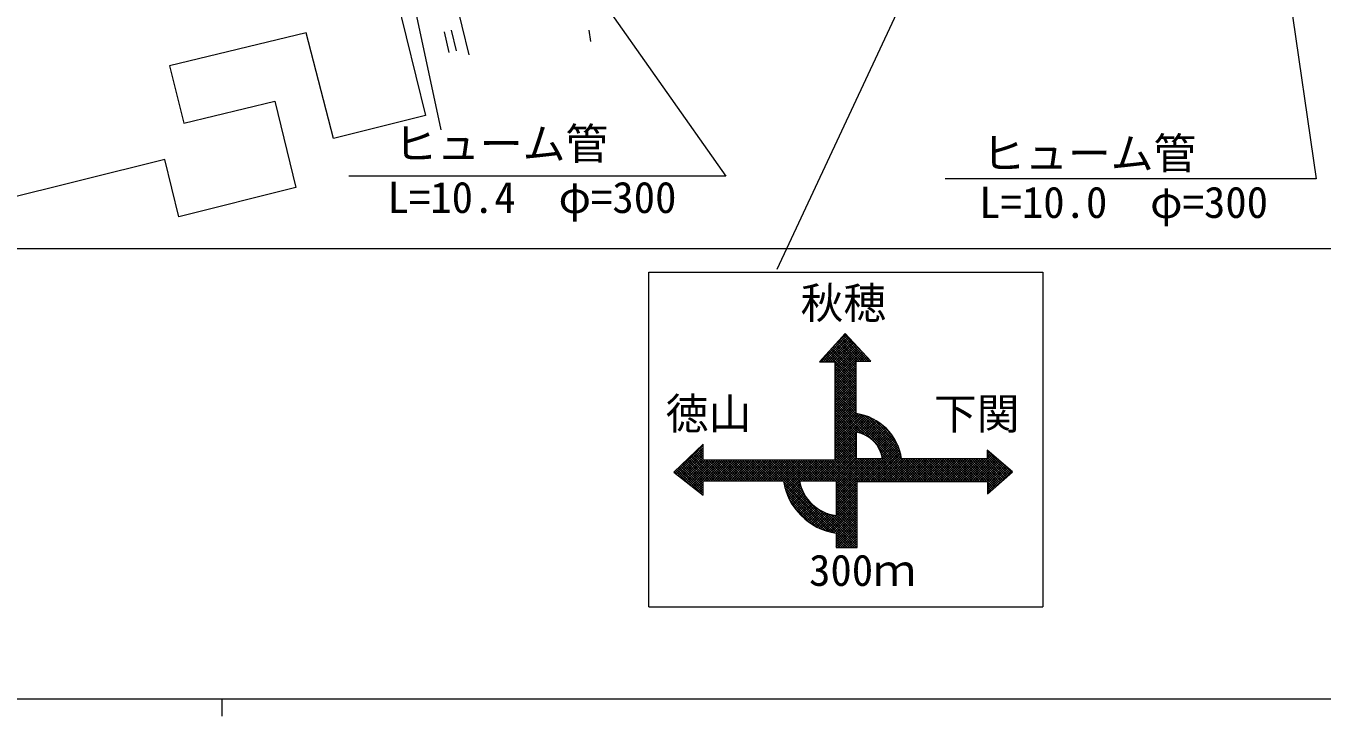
# Model space of a CAD drawing. Units: millimetres, scale not verified. Extents: x 40000 to 680000, y 20000 to 380000.
# Drawn here: x 256560 to 332232, y 204000 to 244309 of the extents above; entities that cross this region are included whole.
import ezdxf
from ezdxf.enums import TextEntityAlignment as Align

# ---------------------------------------------------------------- set-up
doc = ezdxf.new("R2010")
doc.units = ezdxf.units.MM
doc.header["$LTSCALE"] = 1000
for name, color, linetype, lineweight in [('M-BGD', 7, 'Continuous', 13), ('M-STR-HTXT', 7, 'Continuous', 13), ('M-STR-STRC', 7, 'Continuous', 13), ('M-TTL-BAND', 7, 'Continuous', 13)]:
    doc.layers.add(name, color=color, linetype=linetype, lineweight=lineweight)
doc.styles.add('ＭＳ ゴシック', font='')
doc.styles.get('ＭＳ ゴシック').set_extended_font_data('MS Gothic')

msp = doc.modelspace()

# ---------------------------------------------------------------- linework, layer by layer
at = {"layer": 'M-BGD'}
for p, q in [((277756, 261946), (282415, 242621)), ((280806, 238249), (276171, 259772)), ((277590, 248476), (279885, 239076)), ((272927, 243910), (264943, 241981)), ((274514, 237733), (272927, 243910)), ((281278, 242755), (280998, 243970)), ((281394, 244051), (281671, 242849)), ((289536, 243406), (289437, 244062)), ((264943, 241981), (265773, 238636)), ((265773, 238636), (271096, 239906)), ((271096, 239906), (272317, 234876)), ((279885, 239076), (274514, 237733)), ((264675, 236512), (252528, 233481)), ((265480, 233167), (264675, 236512)), ((272317, 234876), (265480, 233167))]:
    msp.add_line(p, q, dxfattribs=at)
at = {"layer": 'M-STR-HTXT'}
for p, q in [((326265, 274142), (331887, 235369)), ((277946, 263160), (297429, 235534)), ((297429, 235534), (275405, 235534)), ((331887, 235369), (310234, 235369)), ((441890, 231281), (211416, 231281))]:
    msp.add_line(p, q, dxfattribs=at)
at = {"layer": 'M-STR-STRC'}
for p, q in [((300419, 230101), (319789, 271621)), ((292930, 229931), (315937, 229931)), ((292930, 210375), (292930, 229931)), ((315937, 229931), (315937, 210375)), ((304392, 226335), (302899, 224689)), ((303798, 225680), (304421, 226304)), ((305420, 225229), (304355, 226294)), ((305886, 224727), (304392, 226335)), ((302948, 224689), (304490, 226230)), ((303089, 224689), (304558, 226157)), ((303231, 224689), (304626, 226084)), ((303372, 224689), (304694, 226010)), ((303514, 224689), (304762, 225937)), ((303655, 224689), (304830, 225864)), ((305024, 224210), (303682, 225552)), ((305024, 224352), (303749, 225626)), ((303780, 224672), (304898, 225790)), ((303780, 224531), (304966, 225717)), ((303780, 224390), (305034, 225644)), ((303780, 224248), (305102, 225570)), ((305024, 224493), (303816, 225701)), ((305024, 224635), (303884, 225775)), ((305073, 224727), (303951, 225849)), ((305214, 224727), (304018, 225923)), ((305356, 224727), (304085, 225997)), ((305497, 224727), (304153, 226071)), ((305639, 224727), (304220, 226145)), ((305780, 224727), (304287, 226220)), ((303131, 224689), (303009, 224811)), ((303273, 224689), (303077, 224885)), ((303414, 224689), (303144, 224959)), ((303556, 224689), (303211, 225033)), ((303697, 224689), (303278, 225107)), ((305024, 223503), (303346, 225181)), ((305024, 223645), (303413, 225256)), ((305024, 223786), (303480, 225330)), ((305024, 223927), (303547, 225404)), ((305024, 224069), (303615, 225478)), ((303780, 224107), (305170, 225497)), ((303780, 223965), (305239, 225424)), ((303780, 223824), (305307, 225350)), ((303780, 223682), (305375, 225277)), ((303780, 223541), (305443, 225204)), ((305108, 224727), (305511, 225130)), ((305249, 224727), (305579, 225057)), ((305390, 224727), (305647, 224984)), ((305532, 224727), (305715, 224910)), ((305673, 224727), (305783, 224837)), ((305815, 224727), (305851, 224764)), ((302899, 224689), (303780, 224689)), ((302990, 224689), (302942, 224736)), ((303780, 224689), (303780, 218925)), ((303780, 223400), (305024, 224643)), ((305024, 223362), (303780, 224605)), ((303780, 223258), (305024, 224502)), ((305024, 223220), (303780, 224464)), ((303780, 223117), (305024, 224360)), ((305024, 223079), (303780, 224323)), ((303780, 222975), (305024, 224219)), ((305024, 222937), (303780, 224181)), ((303780, 222834), (305024, 224078)), ((305024, 222796), (303780, 224040)), ((305024, 221671), (305024, 224727)), ((305024, 224727), (305886, 224727)), ((303780, 222693), (305024, 223936)), ((305024, 222655), (303780, 223898)), ((303780, 222551), (305024, 223795)), ((305024, 222513), (303780, 223757)), ((303780, 222410), (305024, 223653)), ((305024, 222372), (303780, 223615)), ((303780, 222268), (305024, 223512)), ((305024, 222230), (303780, 223474)), ((303780, 222127), (305024, 223370)), ((305024, 222089), (303780, 223333)), ((303780, 221985), (305024, 223229)), ((305024, 221948), (303780, 223191)), ((303780, 221844), (305024, 223088)), ((305024, 221806), (303780, 223050)), ((303780, 221703), (305024, 222946)), ((308988, 217700), (303780, 222908)), ((303780, 221561), (305024, 222805)), ((308847, 217700), (303780, 222767)), ((303780, 221420), (305024, 222663)), ((308705, 217700), (303780, 222626)), ((303780, 221278), (305024, 222522)), ((308564, 217700), (303780, 222484)), ((303780, 221137), (305024, 222381)), ((308423, 217700), (303780, 222343)), ((303780, 220995), (305024, 222239)), ((305585, 220397), (303780, 222201)), ((303780, 220854), (305024, 222098)), ((305339, 220501), (303780, 222060)), ((303780, 220713), (305024, 221956)), ((305143, 220556), (303780, 221918)), ((303780, 220571), (305024, 221815)), ((305047, 220510), (303780, 221777)), ((303780, 220430), (305024, 221673)), ((303780, 220288), (305143, 221651)), ((305047, 220368), (303780, 221636)), ((303780, 220147), (305261, 221628)), ((303780, 220006), (305375, 221601)), ((303780, 219864), (305486, 221570)), ((303780, 219723), (305593, 221536)), ((303780, 219581), (305697, 221498)), ((305047, 220227), (303780, 221494)), ((303780, 219440), (305798, 221458)), ((305047, 220086), (303780, 221353)), ((305047, 219944), (303780, 221211)), ((305047, 219803), (303780, 221070)), ((305055, 220573), (305897, 221415)), ((305172, 220549), (305992, 221369)), ((307662, 219168), (305187, 221643)), ((305283, 220519), (306085, 221321)), ((307621, 219350), (305369, 221602)), ((305389, 220483), (306176, 221269)), ((305490, 220442), (306263, 221216)), ((307563, 219550), (305569, 221544)), ((305585, 220396), (306349, 221160)), ((305677, 220346), (306432, 221102)), ((305764, 220292), (306512, 221041)), ((307479, 219775), (305795, 221460)), ((305847, 220234), (306591, 220978)), ((307351, 220044), (306063, 221332)), ((307110, 220427), (306446, 221091)), ((305047, 219661), (303780, 220928)), ((305047, 219520), (303780, 220787)), ((305047, 219378), (303780, 220646)), ((303780, 219298), (305047, 220566)), ((305047, 219237), (303780, 220504)), ((303780, 219157), (305047, 220424)), ((305047, 219096), (303780, 220363)), ((303780, 219016), (305047, 220283)), ((306301, 217700), (303780, 220221)), ((305047, 219021), (305047, 220574)), ((305926, 220171), (306667, 220912)), ((306001, 220105), (306741, 220845)), ((306073, 220035), (306812, 220775)), ((306140, 219961), (306882, 220703)), ((306204, 219883), (306949, 220628)), ((306263, 219802), (307013, 220552)), ((306319, 219716), (307076, 220473)), ((306371, 219626), (307136, 220391)), ((306418, 219532), (307194, 220308)), ((306460, 219433), (307249, 220222)), ((296095, 219890), (294391, 218242)), ((294464, 218185), (296095, 219816)), ((294543, 218122), (296095, 219674)), ((294622, 218060), (296095, 219533)), ((296095, 218997), (295641, 219451)), ((296095, 219138), (295713, 219520)), ((296095, 219280), (295785, 219590)), ((296095, 219421), (295857, 219660)), ((296095, 219563), (295929, 219729)), ((296095, 219704), (296001, 219799)), ((296095, 219846), (296072, 219868)), ((296095, 218952), (296095, 219890)), ((302655, 217749), (305047, 220141)), ((302796, 217749), (305047, 220000)), ((302938, 217749), (305047, 219858)), ((303079, 217749), (305047, 219717)), ((303221, 217749), (305047, 219576)), ((306160, 217700), (303780, 220080)), ((306018, 217700), (303780, 219938)), ((305877, 217700), (303780, 219797)), ((305736, 217700), (303780, 219656)), ((305594, 217700), (303780, 219514)), ((305293, 217700), (307445, 219852)), ((305435, 217700), (307488, 219753)), ((305576, 217700), (307527, 219651)), ((305718, 217700), (307564, 219547)), ((308281, 217700), (306387, 219594)), ((306498, 219329), (307302, 220133)), ((306530, 219220), (307352, 220042)), ((306556, 219104), (307400, 219949)), ((314157, 218274), (312683, 219538)), ((312683, 219538), (312683, 219034)), ((314037, 218167), (312683, 219521)), ((312683, 219433), (312739, 219489)), ((294702, 217998), (296095, 219391)), ((294781, 217936), (296095, 219250)), ((294860, 217873), (296095, 219109)), ((296095, 217583), (294922, 218756)), ((294939, 217811), (296095, 218967)), ((296095, 217724), (294994, 218825)), ((295018, 217749), (296222, 218952)), ((296212, 217749), (295066, 218895)), ((295097, 217687), (296363, 218952)), ((296353, 217749), (295138, 218964)), ((295177, 217624), (296505, 218952)), ((296495, 217749), (295210, 219034)), ((295256, 217562), (296646, 218952)), ((296636, 217749), (295282, 219103)), ((295335, 217500), (296787, 218952)), ((296778, 217749), (295353, 219173)), ((295414, 217438), (296929, 218952)), ((296919, 217749), (295425, 219242)), ((295493, 217375), (297070, 218952)), ((297060, 217749), (295497, 219312)), ((297202, 217749), (295569, 219381)), ((295572, 217313), (297212, 218952)), ((303819, 218952), (296095, 218952)), ((297343, 217749), (296140, 218952)), ((296149, 217749), (297353, 218952)), ((297485, 217749), (296281, 218952)), ((296291, 217749), (297494, 218952)), ((297626, 217749), (296422, 218952)), ((296432, 217749), (297636, 218952)), ((297768, 217749), (296564, 218952)), ((296574, 217749), (297777, 218952)), ((297909, 217749), (296705, 218952)), ((296715, 217749), (297919, 218952)), ((298050, 217749), (296847, 218952)), ((296857, 217749), (298060, 218952)), ((298192, 217749), (296988, 218952)), ((296998, 217749), (298202, 218952)), ((298333, 217749), (297130, 218952)), ((297139, 217749), (298343, 218952)), ((298475, 217749), (297271, 218952)), ((297281, 217749), (298484, 218952)), ((298616, 217749), (297412, 218952)), ((297422, 217749), (298626, 218952)), ((298757, 217749), (297554, 218952)), ((297564, 217749), (298767, 218952)), ((298899, 217749), (297695, 218952)), ((297705, 217749), (298909, 218952)), ((299040, 217749), (297837, 218952)), ((297847, 217749), (299050, 218952)), ((299182, 217749), (297978, 218952)), ((297988, 217749), (299192, 218952)), ((299323, 217749), (298120, 218952)), ((298129, 217749), (299333, 218952)), ((299465, 217749), (298261, 218952)), ((298271, 217749), (299474, 218952)), ((299606, 217749), (298402, 218952)), ((298412, 217749), (299616, 218952)), ((299747, 217749), (298544, 218952)), ((298554, 217749), (299757, 218952)), ((299889, 217749), (298685, 218952)), ((298695, 217749), (299899, 218952)), ((300030, 217749), (298827, 218952)), ((298836, 217749), (300040, 218952)), ((300172, 217749), (298968, 218952)), ((298978, 217749), (300181, 218952)), ((300313, 217749), (299109, 218952)), ((299119, 217749), (300323, 218952)), ((300455, 217749), (299251, 218952)), ((299261, 217749), (300464, 218952)), ((300596, 217749), (299392, 218952)), ((299402, 217749), (300606, 218952)), ((300737, 217749), (299534, 218952)), ((299544, 217749), (300747, 218952)), ((304777, 213850), (299675, 218952)), ((299685, 217749), (300889, 218952)), ((304919, 213850), (299817, 218952)), ((299826, 217749), (301030, 218952)), ((302080, 216831), (299958, 218952)), ((299968, 217749), (301171, 218952)), ((301905, 217147), (300099, 218952)), ((300109, 217749), (301313, 218952)), ((301810, 217383), (300241, 218952)), ((300251, 217749), (301454, 218952)), ((301750, 217585), (300382, 218952)), ((300392, 217749), (301596, 218952)), ((301727, 217749), (300524, 218952)), ((300534, 217749), (301737, 218952)), ((301869, 217749), (300665, 218952)), ((300675, 217749), (301879, 218952)), ((300790, 217722), (302020, 218952)), ((302010, 217749), (300807, 218952)), ((300811, 217602), (302161, 218952)), ((300835, 217485), (302303, 218952)), ((300863, 217371), (302444, 218952)), ((300894, 217261), (302586, 218952)), ((300928, 217153), (302727, 218952)), ((302152, 217749), (300948, 218952)), ((300964, 217048), (302868, 218952)), ((302293, 217749), (301089, 218952)), ((302434, 217749), (301231, 218952)), ((302576, 217749), (301372, 218952)), ((302717, 217749), (301514, 218952)), ((302859, 217749), (301655, 218952)), ((303000, 217749), (301796, 218952)), ((301806, 217749), (303010, 218952)), ((303142, 217749), (301938, 218952)), ((301948, 217749), (303151, 218952)), ((303283, 217749), (302079, 218952)), ((302089, 217749), (303293, 218952)), ((303424, 217749), (302221, 218952)), ((302231, 217749), (303434, 218952)), ((303566, 217749), (302362, 218952)), ((302372, 217749), (303576, 218952)), ((303707, 217749), (302504, 218952)), ((302513, 217749), (303717, 218952)), ((303849, 217749), (302645, 218952)), ((305082, 216657), (302786, 218952)), ((305082, 216799), (302928, 218952)), ((305082, 216940), (303069, 218952)), ((305082, 217082), (303211, 218952)), ((305082, 217223), (303352, 218952)), ((303362, 217749), (305047, 219434)), ((305082, 217364), (303494, 218952)), ((303503, 217749), (305047, 219293)), ((305082, 217506), (303635, 218952)), ((303645, 217749), (305047, 219151)), ((305082, 217647), (303776, 218952)), ((305453, 217700), (303780, 219373)), ((305311, 217700), (303780, 219231)), ((305170, 217700), (303780, 219090)), ((303786, 217749), (305058, 219021)), ((303857, 217678), (305199, 219021)), ((303857, 217537), (305341, 219021)), ((303857, 217395), (305482, 219021)), ((303857, 217254), (305624, 219021)), ((303857, 217112), (305765, 219021)), ((303857, 216971), (305907, 219021)), ((303857, 216830), (306048, 219021)), ((303857, 216688), (306189, 219021)), ((303857, 216547), (306331, 219021)), ((306570, 219021), (305047, 219021)), ((306443, 217700), (305122, 219021)), ((305152, 217700), (306472, 219021)), ((306584, 217700), (305264, 219021)), ((306726, 217700), (305405, 219021)), ((306867, 217700), (305547, 219021)), ((307008, 217700), (305688, 219021)), ((307150, 217700), (305829, 219021)), ((305859, 217700), (307597, 219438)), ((307291, 217700), (305971, 219021)), ((306000, 217700), (307627, 219327)), ((307433, 217700), (306112, 219021)), ((306142, 217700), (307653, 219212)), ((307574, 217700), (306254, 219021)), ((306283, 217700), (307676, 219093)), ((307716, 217700), (306395, 219021)), ((306425, 217700), (307758, 219034)), ((308140, 217700), (306491, 219349)), ((307857, 217700), (306537, 219021)), ((307998, 217700), (306546, 219153)), ((306566, 217700), (307900, 219034)), ((306708, 217700), (308041, 219034)), ((306849, 217700), (308182, 219034)), ((306990, 217700), (308324, 219034)), ((307132, 217700), (308465, 219034)), ((307273, 217700), (308607, 219034)), ((307415, 217700), (308748, 219034)), ((307556, 217700), (308890, 219034)), ((312683, 219034), (307685, 219034)), ((307697, 217700), (309031, 219034)), ((309130, 217700), (307796, 219034)), ((307839, 217700), (309172, 219034)), ((309271, 217700), (307938, 219034)), ((307980, 217700), (309314, 219034)), ((309413, 217700), (308079, 219034)), ((308122, 217700), (309455, 219034)), ((309554, 217700), (308220, 219034)), ((308263, 217700), (309597, 219034)), ((309695, 217700), (308362, 219034)), ((308405, 217700), (309738, 219034)), ((309837, 217700), (308503, 219034)), ((308546, 217700), (309880, 219034)), ((309978, 217700), (308645, 219034)), ((308687, 217700), (310021, 219034)), ((310120, 217700), (308786, 219034)), ((308829, 217700), (310162, 219034)), ((310261, 217700), (308928, 219034)), ((308970, 217700), (310304, 219034)), ((310403, 217700), (309069, 219034)), ((309112, 217700), (310445, 219034)), ((310544, 217700), (309210, 219034)), ((309253, 217700), (310587, 219034)), ((310685, 217700), (309352, 219034)), ((309395, 217700), (310728, 219034)), ((310827, 217700), (309493, 219034)), ((309536, 217700), (310869, 219034)), ((310968, 217700), (309635, 219034)), ((309677, 217700), (311011, 219034)), ((311110, 217700), (309776, 219034)), ((309819, 217700), (311152, 219034)), ((311251, 217700), (309918, 219034)), ((309960, 217700), (311294, 219034)), ((311392, 217700), (310059, 219034)), ((310102, 217700), (311435, 219034)), ((311534, 217700), (310200, 219034)), ((310243, 217700), (311577, 219034)), ((311675, 217700), (310342, 219034)), ((310384, 217700), (311718, 219034)), ((311817, 217700), (310483, 219034)), ((310526, 217700), (311859, 219034)), ((311958, 217700), (310625, 219034)), ((310667, 217700), (312001, 219034)), ((312100, 217700), (310766, 219034)), ((310809, 217700), (312142, 219034)), ((312241, 217700), (310907, 219034)), ((310950, 217700), (312284, 219034)), ((312382, 217700), (311049, 219034)), ((311092, 217700), (312425, 219034)), ((312524, 217700), (311190, 219034)), ((311233, 217700), (312567, 219034)), ((312665, 217700), (311332, 219034)), ((311374, 217700), (312968, 219294)), ((313142, 217365), (311473, 219034)), ((311516, 217700), (313044, 219228)), ((313216, 217432), (311615, 219034)), ((311657, 217700), (313120, 219163)), ((313291, 217499), (311756, 219034)), ((311799, 217700), (313196, 219098)), ((313366, 217566), (311897, 219034)), ((311940, 217700), (313272, 219033)), ((313440, 217632), (312039, 219034)), ((312082, 217700), (313349, 218967)), ((313515, 217699), (312180, 219034)), ((312223, 217700), (313425, 218902)), ((313589, 217766), (312322, 219034)), ((312364, 217700), (313501, 218837)), ((313664, 217833), (312463, 219034)), ((312506, 217700), (313577, 218771)), ((313739, 217900), (312605, 219034)), ((312647, 217700), (313653, 218706)), ((312683, 219291), (312816, 219424)), ((313963, 218100), (312683, 219380)), ((312683, 219150), (312892, 219359)), ((313888, 218033), (312683, 219238)), ((313813, 217966), (312683, 219097)), ((314112, 218234), (313555, 218790)), ((294391, 218242), (296095, 216902)), ((294647, 218041), (294419, 218269)), ((295309, 217520), (294491, 218339)), ((295972, 216999), (294562, 218408)), ((296095, 217017), (294634, 218478)), ((296095, 217159), (294706, 218547)), ((296095, 217300), (294778, 218617)), ((296095, 217441), (294850, 218686)), ((312703, 217614), (313729, 218641)), ((312703, 217473), (313805, 218576)), ((312703, 217331), (313882, 218510)), ((312703, 217190), (313958, 218445)), ((312703, 217049), (314034, 218380)), ((312703, 216972), (314157, 218274)), ((313324, 217528), (314110, 218315)), ((295652, 217251), (296095, 217694)), ((295731, 217189), (296095, 217553)), ((295810, 217126), (296095, 217411)), ((295889, 217064), (296095, 217270)), ((296095, 216902), (296095, 217749)), ((296095, 217749), (300785, 217749)), ((303793, 214693), (300795, 217691)), ((303617, 214727), (300829, 217516)), ((303430, 214774), (300875, 217328)), ((301003, 216946), (301729, 217672)), ((301045, 216846), (301757, 217558)), ((301089, 216748), (301788, 217448)), ((301135, 216653), (301824, 217342)), ((301183, 216560), (301864, 217241)), ((301714, 217749), (303857, 217749)), ((303857, 217749), (303857, 215713)), ((305082, 216516), (303857, 217740)), ((303857, 216405), (305082, 217630)), ((305082, 216374), (303857, 217599)), ((303857, 216264), (305082, 217488)), ((305082, 216233), (303857, 217458)), ((303857, 216123), (305082, 217347)), ((305082, 216092), (303857, 217316)), ((303857, 215981), (305082, 217206)), ((305082, 213850), (305082, 217700)), ((305082, 217700), (312703, 217700)), ((312703, 217700), (312703, 216972)), ((313067, 217298), (312703, 217663)), ((312992, 217232), (312703, 217522)), ((312918, 217165), (312703, 217380)), ((312843, 217098), (312703, 217239)), ((295968, 217002), (296095, 217129)), ((296047, 216940), (296095, 216987)), ((303226, 214836), (300937, 217125)), ((302999, 214921), (301022, 216898)), ((302737, 215042), (301144, 216635)), ((301234, 216469), (301907, 217142)), ((301287, 216381), (301954, 217047)), ((301342, 216294), (302003, 216956)), ((301399, 216210), (302056, 216867)), ((301458, 216127), (302112, 216782)), ((301519, 216047), (302171, 216699)), ((301582, 215969), (302233, 216620)), ((301647, 215892), (302298, 216543)), ((301714, 215818), (302366, 216470)), ((303057, 214898), (305082, 216923)), ((303159, 214859), (305082, 216781)), ((303265, 214823), (305082, 216640)), ((303373, 214790), (305082, 216499)), ((305082, 215950), (303857, 217175)), ((303857, 215840), (305082, 217064)), ((305082, 215809), (303857, 217033)), ((305082, 215667), (303857, 216892)), ((305082, 215526), (303857, 216750)), ((305082, 215384), (303857, 216609)), ((305082, 215243), (303857, 216468)), ((312769, 217031), (312703, 217097)), ((302400, 215237), (301338, 216299)), ((301783, 215745), (302436, 216398)), ((301853, 215675), (302509, 216330)), ((301926, 215606), (302585, 216265)), ((302001, 215539), (302664, 216203)), ((302077, 215474), (302746, 216143)), ((302156, 215411), (302831, 216086)), ((302237, 215351), (302919, 216033)), ((302319, 215292), (303010, 215982)), ((302404, 215235), (303104, 215935)), ((302491, 215180), (303201, 215891)), ((302579, 215128), (303303, 215851)), ((302670, 215077), (303407, 215814)), ((302763, 215029), (303516, 215782)), ((305060, 213850), (302812, 216099)), ((302859, 214983), (303630, 215754)), ((302957, 214939), (303747, 215730)), ((305082, 213970), (303128, 215924)), ((305082, 214112), (303364, 215829)), ((303484, 214759), (305082, 216357)), ((305082, 214253), (303566, 215769)), ((303598, 214732), (305082, 216216)), ((303715, 214707), (305082, 216074)), ((305082, 214395), (303746, 215730)), ((303835, 214687), (305082, 215933)), ((305082, 215102), (303857, 216326)), ((305082, 214960), (303857, 216185)), ((305082, 214819), (303857, 216043)), ((305082, 214677), (303857, 215902)), ((303857, 214567), (305082, 215791)), ((305082, 214536), (303857, 215761)), ((303857, 214425), (305082, 215650)), ((303857, 214284), (305082, 215509)), ((303857, 214143), (305082, 215367)), ((303857, 214001), (305082, 215226)), ((303857, 213860), (305082, 215084)), ((303989, 213850), (305082, 214943)), ((303857, 214683), (303857, 213850)), ((304636, 213850), (303857, 214629)), ((304495, 213850), (303857, 214488)), ((304353, 213850), (303857, 214346)), ((304212, 213850), (303857, 214205)), ((304130, 213850), (305082, 214801)), ((304272, 213850), (305082, 214660)), ((304413, 213850), (305082, 214519)), ((304554, 213850), (305082, 214377)), ((304696, 213850), (305082, 214236)), ((304070, 213850), (303857, 214063)), ((303929, 213850), (303857, 213922)), ((303857, 213850), (305082, 213850)), ((304837, 213850), (305082, 214094)), ((304979, 213850), (305082, 213953)), ((292930, 210375), (315937, 210375))]:
    msp.add_line(p, q, dxfattribs=at)
for centre, radius, start, end in [((304590, 218571), 3129, 8.49703, 82.03832), ((304745, 218755), 1844, 8.16157, 80.57228), ((304397, 218296), 3653, 188.61573, 261.49528), ((304179, 218198), 2506, 190.33785, 262.60723)]:
    msp.add_arc(centre, radius, start, end, dxfattribs=at)
at = {"layer": 'M-TTL-BAND'}
for p, q in [((40000, 205000), (579000, 205000)), ((268000, 205000), (268000, 204000))]:
    msp.add_line(p, q, dxfattribs=at)

# ---------------------------------------------------------------- texts
at = {"layer": 'M-STR-HTXT', "style": 'ＭＳ ゴシック'}
for s, p in [('ヒューム管', (278057, 235964)), ('ヒューム管', (312388, 235401)), ('\u3000L=10.4\u3000φ=300', (275174, 232832)), ('\u3000L=10.0\u3000φ=300', (309711, 232544))]:
    msp.add_text(s, height=1833, dxfattribs=at).set_placement(p, align=Align.BOTTOM_LEFT)
at = {"layer": 'M-STR-STRC', "style": 'ＭＳ ゴシック'}
for s, p in [('秋穂', (301786, 226660)), ('徳山', (293916, 220198)), ('下関', (309569, 220198)), ('300ｍ', (302282, 211054))]:
    msp.add_text(s, height=1833, dxfattribs=at).set_placement(p, align=Align.BOTTOM_LEFT)

doc.saveas('drawing.dxf')
